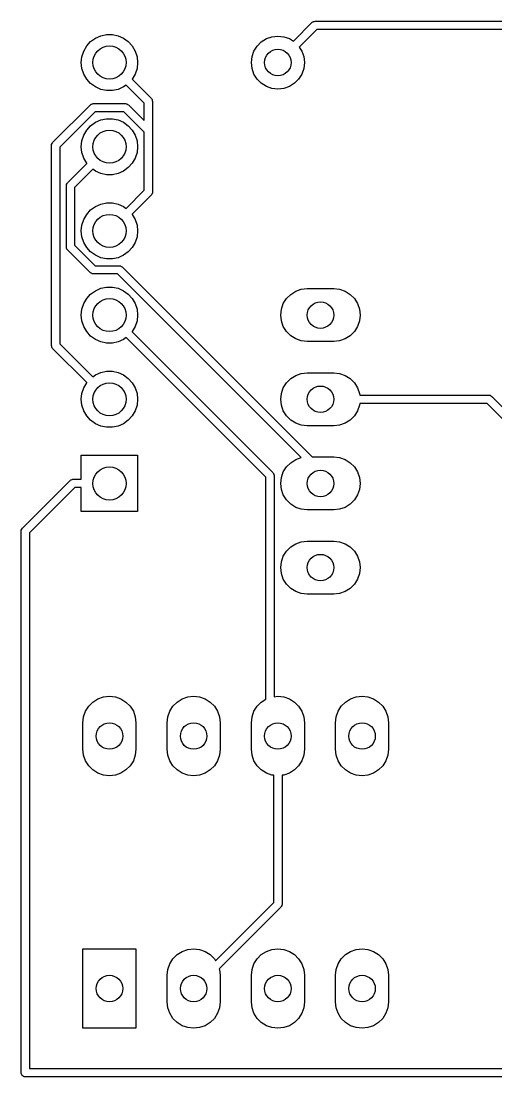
# Model space of a CAD drawing. Extents: x 129.4 to 162.7, y -119.5 to -87.6.
# Drawn here: x 129.41 to 143.74, y -119.5 to -87.65 of the extents above; entities that cross this region are included whole.
import ezdxf

# ---------------------------------------------------------------- set-up
doc = ezdxf.new("R2010")
doc.units = 0
doc.layers.add('BLACK', color=7, linetype='CONTINUOUS')

msp = doc.modelspace()

# ---------------------------------------------------------------- linework, layer by layer
at = {"layer": 'BLACK', "linetype": 'CONTINUOUS'}
for p, q in [((137.628022, -88.255201), (138.196611, -87.686612)), ((138.336777, -87.9), (137.804798, -88.431977)), ((138.196611, -87.686612), (138.214481, -87.673234)), ((138.214481, -87.673234), (138.21742, -87.669843)), ((138.21742, -87.669843), (138.220039, -87.669073)), ((138.220039, -87.669073), (138.225094, -87.66529)), ((138.225094, -87.66529), (138.255322, -87.658714)), ((138.255322, -87.658714), (138.285, -87.65)), ((138.285, -87.65), (148.735, -87.65)), ((148.683224, -87.9), (138.336777, -87.9)), ((131.511239, -88.268327), (131.655, -88.163878)), ((131.655, -88.163878), (131.817336, -88.091602)), ((131.817336, -88.091602), (131.991151, -88.054656)), ((131.991151, -88.054656), (132.168849, -88.054656)), ((132.168849, -88.054656), (132.342664, -88.091602)), ((132.342664, -88.091602), (132.505, -88.163878)), ((132.505, -88.163878), (132.648761, -88.268327)), ((136.661208, -88.274535), (136.812893, -88.179225)), ((136.812893, -88.179225), (136.981983, -88.120058)), ((136.981983, -88.120058), (137.16, -88.1)), ((137.16, -88.1), (137.338017, -88.120058)), ((137.338017, -88.120058), (137.507107, -88.179225)), ((137.507107, -88.179225), (137.628022, -88.255201)), ((131.248575, -88.723275), (131.303486, -88.554274)), ((131.303486, -88.554274), (131.392336, -88.400383)), ((131.392336, -88.400383), (131.511239, -88.268327)), ((132.648761, -88.268327), (132.767664, -88.400383)), ((132.767664, -88.400383), (132.856514, -88.554274)), ((132.856514, -88.554274), (132.911425, -88.723275)), ((136.380058, -88.721983), (136.439225, -88.552893)), ((136.439225, -88.552893), (136.534535, -88.401208)), ((136.534535, -88.401208), (136.661208, -88.274535)), ((137.804798, -88.431977), (137.880775, -88.552893)), ((137.880775, -88.552893), (137.939942, -88.721983)), ((131.23, -88.9), (131.248575, -88.723275)), ((132.911425, -88.723275), (132.93, -88.9)), ((136.36, -88.9), (136.380058, -88.721983)), ((137.939942, -88.721983), (137.96, -88.9)), ((131.248575, -89.076725), (131.23, -88.9)), ((131.303486, -89.245726), (131.248575, -89.076725)), ((132.911425, -89.076725), (132.856514, -89.245726)), ((132.93, -88.9), (132.911425, -89.076725)), ((136.380058, -89.078017), (136.36, -88.9)), ((136.439225, -89.247107), (136.380058, -89.078017)), ((137.939942, -89.078017), (137.880775, -89.247107)), ((137.96, -88.9), (137.939942, -89.078017)), ((131.392336, -89.399617), (131.303486, -89.245726)), ((131.511239, -89.531673), (131.392336, -89.399617)), ((132.767664, -89.399617), (132.762323, -89.405547)), ((132.762323, -89.405547), (133.343388, -89.986612)), ((132.856514, -89.245726), (132.767664, -89.399617)), ((136.534535, -89.398792), (136.439225, -89.247107)), ((136.661208, -89.525465), (136.534535, -89.398792)), ((137.785465, -89.398792), (137.658792, -89.525465)), ((137.880775, -89.247107), (137.785465, -89.398792)), ((131.655, -89.636122), (131.511239, -89.531673)), ((131.817336, -89.708398), (131.655, -89.636122)), ((131.991151, -89.745344), (131.817336, -89.708398)), ((132.168849, -89.745344), (131.991151, -89.745344)), ((132.342664, -89.708398), (132.168849, -89.745344)), ((132.505, -89.636122), (132.342664, -89.708398)), ((132.582811, -89.579587), (132.505, -89.636122)), ((133.13, -90.126776), (132.582811, -89.579587)), ((136.812893, -89.620775), (136.661208, -89.525465)), ((136.981983, -89.679942), (136.812893, -89.620775)), ((137.16, -89.7), (136.981983, -89.679942)), ((137.338017, -89.679942), (137.16, -89.7)), ((137.507107, -89.620775), (137.338017, -89.679942)), ((137.658792, -89.525465), (137.507107, -89.620775)), ((131.533393, -90.155289), (131.563628, -90.148711)), ((131.563628, -90.148711), (131.593299, -90.14)), ((131.593299, -90.14), (132.566701, -90.14)), ((132.566701, -90.14), (132.588794, -90.143176)), ((132.588794, -90.143176), (132.593272, -90.142856)), ((132.593272, -90.142856), (132.595668, -90.144164)), ((132.595668, -90.144164), (132.601918, -90.145063)), ((132.601918, -90.145063), (132.627945, -90.16179)), ((133.13, -90.651522), (133.13, -90.126776)), ((133.343388, -89.986612), (133.356764, -90.00448)), ((133.356764, -90.00448), (133.360157, -90.00742)), ((133.360157, -90.00742), (133.360926, -90.010039)), ((133.360926, -90.010039), (133.36471, -90.015094)), ((133.36471, -90.015094), (133.371285, -90.045322)), ((133.371285, -90.045322), (133.38, -90.075)), ((133.38, -90.075), (133.38, -92.805)), ((130.366612, -91.314911), (131.504911, -90.176612)), ((131.645075, -90.39), (130.58, -91.455075)), ((131.504911, -90.176612), (131.52278, -90.163233)), ((131.52278, -90.163233), (131.525719, -90.159843)), ((131.525719, -90.159843), (131.528336, -90.159074)), ((131.528336, -90.159074), (131.533393, -90.155289)), ((132.514925, -90.39), (131.645075, -90.39)), ((133.13, -91.005075), (132.514925, -90.39)), ((132.627945, -90.16179), (132.655089, -90.176612)), ((132.655089, -90.176612), (133.13, -90.651522)), ((131.511239, -90.808327), (131.655, -90.703878)), ((131.655, -90.703878), (131.817336, -90.631602)), ((131.817336, -90.631602), (131.991151, -90.594656)), ((131.991151, -90.594656), (132.168849, -90.594656)), ((132.168849, -90.594656), (132.342664, -90.631602)), ((132.342664, -90.631602), (132.505, -90.703878)), ((132.505, -90.703878), (132.648761, -90.808327)), ((131.248575, -91.263275), (131.303486, -91.094274)), ((131.303486, -91.094274), (131.392336, -90.940383)), ((131.392336, -90.940383), (131.511239, -90.808327)), ((132.648761, -90.808327), (132.767664, -90.940383)), ((132.767664, -90.940383), (132.856514, -91.094274)), ((132.856514, -91.094274), (132.911425, -91.263275)), ((133.13, -92.753224), (133.13, -91.005075)), ((130.33, -91.403299), (130.333176, -91.381205)), ((130.33, -97.435), (130.33, -91.403299)), ((130.332856, -91.376728), (130.334164, -91.374331)), ((130.333176, -91.381205), (130.332856, -91.376728)), ((130.334164, -91.374331), (130.335063, -91.368082)), ((130.335063, -91.368082), (130.35179, -91.342054)), ((130.35179, -91.342054), (130.366612, -91.314911)), ((131.23, -91.44), (131.248575, -91.263275)), ((132.911425, -91.263275), (132.93, -91.44)), ((130.58, -91.455075), (130.58, -97.383224)), ((131.248575, -91.616725), (131.23, -91.44)), ((131.303486, -91.785726), (131.248575, -91.616725)), ((132.911425, -91.616725), (132.856514, -91.785726)), ((132.93, -91.44), (132.911425, -91.616725)), ((130.816612, -92.526612), (131.397676, -91.945547)), ((131.392336, -91.939617), (131.303486, -91.785726)), ((131.397676, -91.945547), (131.392336, -91.939617)), ((132.767664, -91.939617), (132.648761, -92.071673)), ((132.856514, -91.785726), (132.767664, -91.939617)), ((131.577188, -92.119587), (131.03, -92.666776)), ((131.655, -92.176122), (131.577188, -92.119587)), ((131.817336, -92.248398), (131.655, -92.176122)), ((131.991151, -92.285344), (131.817336, -92.248398)), ((132.168849, -92.285344), (131.991151, -92.285344)), ((132.342664, -92.248398), (132.168849, -92.285344)), ((132.505, -92.176122), (132.342664, -92.248398)), ((132.648761, -92.071673), (132.505, -92.176122)), ((130.78, -92.615), (130.783176, -92.592906)), ((130.78, -94.466701), (130.78, -92.615)), ((130.782856, -92.588429), (130.784164, -92.586032)), ((130.783176, -92.592906), (130.782856, -92.588429)), ((130.784164, -92.586032), (130.785063, -92.579783)), ((130.785063, -92.579783), (130.80179, -92.553755)), ((130.80179, -92.553755), (130.816612, -92.526612)), ((131.03, -92.666776), (131.03, -94.414924)), ((132.582811, -93.300412), (133.13, -92.753224)), ((133.343388, -92.893388), (132.762323, -93.474452)), ((133.358209, -92.866244), (133.343388, -92.893388)), ((133.374937, -92.840217), (133.358209, -92.866244)), ((133.375835, -92.833967), (133.374937, -92.840217)), ((133.377144, -92.831571), (133.375835, -92.833967)), ((133.38, -92.805), (133.376823, -92.827093)), ((133.376823, -92.827093), (133.377144, -92.831571)), ((131.511239, -93.348327), (131.655, -93.243878)), ((131.655, -93.243878), (131.817336, -93.171602)), ((131.817336, -93.171602), (131.991151, -93.134656)), ((131.991151, -93.134656), (132.168849, -93.134656)), ((132.168849, -93.134656), (132.342664, -93.171602)), ((132.342664, -93.171602), (132.505, -93.243878)), ((132.505, -93.243878), (132.582811, -93.300412)), ((131.248575, -93.803275), (131.303486, -93.634274)), ((131.303486, -93.634274), (131.392336, -93.480383)), ((131.392336, -93.480383), (131.511239, -93.348327)), ((132.762323, -93.474452), (132.767664, -93.480383)), ((132.767664, -93.480383), (132.856514, -93.634274)), ((132.856514, -93.634274), (132.911425, -93.803275)), ((131.23, -93.98), (131.248575, -93.803275)), ((132.911425, -93.803275), (132.93, -93.98)), ((131.248575, -94.156725), (131.23, -93.98)), ((131.303486, -94.325726), (131.248575, -94.156725)), ((132.911425, -94.156725), (132.856514, -94.325726)), ((132.93, -93.98), (132.911425, -94.156725)), ((130.788714, -94.496378), (130.78, -94.466701)), ((130.79529, -94.526607), (130.788714, -94.496378)), ((130.799073, -94.531661), (130.79529, -94.526607)), ((130.799843, -94.534281), (130.799073, -94.531661)), ((130.803235, -94.53722), (130.799843, -94.534281)), ((130.816612, -94.555089), (130.803235, -94.53722)), ((131.504911, -95.243389), (130.816612, -94.555089)), ((131.03, -94.414924), (131.645076, -95.03)), ((131.392336, -94.479617), (131.303486, -94.325726)), ((131.511239, -94.611673), (131.392336, -94.479617)), ((132.767664, -94.479617), (132.648761, -94.611673)), ((132.856514, -94.325726), (132.767664, -94.479617)), ((131.655, -94.716122), (131.511239, -94.611673)), ((131.817336, -94.788398), (131.655, -94.716122)), ((131.991151, -94.825344), (131.817336, -94.788398)), ((132.168849, -94.825344), (131.991151, -94.825344)), ((132.342664, -94.788398), (132.168849, -94.825344)), ((132.505, -94.716122), (132.342664, -94.788398)), ((132.648761, -94.611673), (132.505, -94.716122)), ((131.532059, -95.258213), (131.504911, -95.243389)), ((131.645076, -95.03), (132.376701, -95.03)), ((132.376701, -95.03), (132.398794, -95.033176)), ((132.398794, -95.033176), (132.403272, -95.032856)), ((132.403272, -95.032856), (132.405668, -95.034164)), ((132.405668, -95.034164), (132.411918, -95.035063)), ((132.411918, -95.035063), (132.437945, -95.05179)), ((132.437945, -95.05179), (132.465089, -95.066612)), ((132.465089, -95.066612), (138.198478, -100.8)), ((131.558082, -95.274937), (131.532059, -95.258213)), ((131.564331, -95.275835), (131.558082, -95.274937)), ((131.566728, -95.277144), (131.564331, -95.275835)), ((131.571205, -95.276823), (131.566728, -95.277144)), ((131.593299, -95.28), (131.571205, -95.276823)), ((132.324925, -95.28), (131.593299, -95.28)), ((137.8655, -100.820576), (132.324925, -95.28)), ((131.511239, -95.888327), (131.655, -95.783878)), ((131.655, -95.783878), (131.817336, -95.711602)), ((131.817336, -95.711602), (131.991151, -95.674656)), ((131.991151, -95.674656), (132.168849, -95.674656)), ((132.168849, -95.674656), (132.342664, -95.711602)), ((132.342664, -95.711602), (132.505, -95.783878)), ((132.505, -95.783878), (132.648761, -95.888327)), ((137.546208, -95.894535), (137.697893, -95.799225)), ((137.697893, -95.799225), (137.866983, -95.740058)), ((137.866983, -95.740058), (138.045, -95.72)), ((138.045, -95.72), (138.845, -95.72)), ((138.845, -95.72), (139.023017, -95.740058)), ((139.023017, -95.740058), (139.192107, -95.799225)), ((139.192107, -95.799225), (139.343792, -95.894535)), ((131.248575, -96.343275), (131.303486, -96.174274)), ((131.303486, -96.174274), (131.392336, -96.020383)), ((131.392336, -96.020383), (131.511239, -95.888327)), ((132.648761, -95.888327), (132.767664, -96.020383)), ((132.767664, -96.020383), (132.856514, -96.174274)), ((132.856514, -96.174274), (132.911425, -96.343275)), ((137.265058, -96.341983), (137.324225, -96.172893)), ((137.324225, -96.172893), (137.419535, -96.021208)), ((137.419535, -96.021208), (137.546208, -95.894535)), ((139.343792, -95.894535), (139.470465, -96.021208)), ((139.470465, -96.021208), (139.565775, -96.172893)), ((139.565775, -96.172893), (139.624942, -96.341983)), ((131.23, -96.52), (131.248575, -96.343275)), ((131.248575, -96.696725), (131.23, -96.52)), ((132.911425, -96.343275), (132.93, -96.52)), ((132.93, -96.52), (132.911425, -96.696725)), ((137.245, -96.52), (137.265058, -96.341983)), ((137.265058, -96.698017), (137.245, -96.52)), ((139.624942, -96.341983), (139.645, -96.52)), ((139.645, -96.52), (139.624942, -96.698017)), ((131.303486, -96.865726), (131.248575, -96.696725)), ((132.911425, -96.696725), (132.856514, -96.865726)), ((137.324225, -96.867107), (137.265058, -96.698017)), ((139.624942, -96.698017), (139.565775, -96.867107)), ((131.392336, -97.019617), (131.303486, -96.865726)), ((131.511239, -97.151673), (131.392336, -97.019617)), ((131.655, -97.256122), (131.511239, -97.151673)), ((132.767664, -97.019617), (132.762323, -97.025547)), ((132.762323, -97.025547), (137.008389, -101.271612)), ((132.856514, -96.865726), (132.767664, -97.019617)), ((137.419535, -97.018792), (137.324225, -96.867107)), ((137.546208, -97.145465), (137.419535, -97.018792)), ((137.697893, -97.240775), (137.546208, -97.145465)), ((139.343792, -97.145465), (139.192107, -97.240775)), ((139.470465, -97.018792), (139.343792, -97.145465)), ((139.565775, -96.867107), (139.470465, -97.018792)), ((130.338714, -97.464677), (130.33, -97.435)), ((130.34529, -97.494906), (130.338714, -97.464677)), ((130.58, -97.383224), (131.577188, -98.380412)), ((131.817336, -97.328398), (131.655, -97.256122)), ((131.991151, -97.365344), (131.817336, -97.328398)), ((132.168849, -97.365344), (131.991151, -97.365344)), ((132.342664, -97.328398), (132.168849, -97.365344)), ((132.505, -97.256122), (132.342664, -97.328398)), ((132.582811, -97.199588), (132.505, -97.256122)), ((136.795, -101.411776), (132.582811, -97.199588)), ((137.866983, -97.299942), (137.697893, -97.240775)), ((138.045, -97.32), (137.866983, -97.299942)), ((138.845, -97.32), (138.045, -97.32)), ((139.023017, -97.299942), (138.845, -97.32)), ((139.192107, -97.240775), (139.023017, -97.299942)), ((130.349073, -97.49996), (130.34529, -97.494906)), ((130.349843, -97.50258), (130.349073, -97.49996)), ((130.353235, -97.505519), (130.349843, -97.50258)), ((130.366612, -97.523388), (130.353235, -97.505519)), ((131.397676, -98.554452), (130.366612, -97.523388)), ((131.577188, -98.380412), (131.655, -98.323878)), ((131.655, -98.323878), (131.817336, -98.251602)), ((131.817336, -98.251602), (131.991151, -98.214656)), ((131.991151, -98.214656), (132.168849, -98.214656)), ((132.168849, -98.214656), (132.342664, -98.251602)), ((132.342664, -98.251602), (132.505, -98.323878)), ((132.505, -98.323878), (132.648761, -98.428327)), ((132.648761, -98.428327), (132.767664, -98.560383)), ((137.546208, -98.434535), (137.697893, -98.339225)), ((137.697893, -98.339225), (137.866983, -98.280058)), ((137.866983, -98.280058), (138.045, -98.26)), ((138.045, -98.26), (138.845, -98.26)), ((138.845, -98.26), (139.023017, -98.280058)), ((139.023017, -98.280058), (139.192107, -98.339225)), ((139.192107, -98.339225), (139.343792, -98.434535)), ((131.248575, -98.883275), (131.303486, -98.714274)), ((131.303486, -98.714274), (131.392336, -98.560383)), ((131.392336, -98.560383), (131.397676, -98.554452)), ((132.767664, -98.560383), (132.856514, -98.714274)), ((132.856514, -98.714274), (132.911425, -98.883275)), ((137.265058, -98.881983), (137.324225, -98.712893)), ((137.324225, -98.712893), (137.419535, -98.561208)), ((137.419535, -98.561208), (137.546208, -98.434535)), ((139.343792, -98.434535), (139.470465, -98.561208)), ((139.470465, -98.561208), (139.565775, -98.712893)), ((139.565775, -98.712893), (139.624942, -98.881983)), ((131.23, -99.06), (131.248575, -98.883275)), ((131.248575, -99.236725), (131.23, -99.06)), ((132.911425, -98.883275), (132.93, -99.06)), ((132.93, -99.06), (132.911425, -99.236725)), ((137.245, -99.06), (137.265058, -98.881983)), ((137.265058, -99.238017), (137.245, -99.06)), ((139.624942, -98.881983), (139.630916, -98.935)), ((139.630916, -98.935), (143.525, -98.935)), ((143.525, -98.935), (143.547093, -98.938176)), ((143.547093, -98.938176), (143.551571, -98.937856)), ((143.551571, -98.937856), (143.553967, -98.939164)), ((143.553967, -98.939164), (143.560217, -98.940063)), ((143.560217, -98.940063), (143.586244, -98.95679)), ((143.586244, -98.95679), (143.613388, -98.971612)), ((143.613388, -98.971612), (145.468353, -100.826576)), ((131.303486, -99.405726), (131.248575, -99.236725)), ((132.911425, -99.236725), (132.856514, -99.405726)), ((137.324225, -99.407107), (137.265058, -99.238017)), ((139.624942, -99.238017), (139.565775, -99.407107)), ((139.630916, -99.185), (139.624942, -99.238017)), ((143.473224, -99.185), (139.630916, -99.185)), ((145.225501, -100.937278), (143.473224, -99.185)), ((131.392336, -99.559617), (131.303486, -99.405726)), ((131.511239, -99.691673), (131.392336, -99.559617)), ((131.655, -99.796122), (131.511239, -99.691673)), ((132.648761, -99.691673), (132.505, -99.796122)), ((132.767664, -99.559617), (132.648761, -99.691673)), ((132.856514, -99.405726), (132.767664, -99.559617)), ((137.419535, -99.558792), (137.324225, -99.407107)), ((137.546208, -99.685465), (137.419535, -99.558792)), ((137.697893, -99.780775), (137.546208, -99.685465)), ((139.343792, -99.685465), (139.192107, -99.780775)), ((139.470465, -99.558792), (139.343792, -99.685465)), ((139.565775, -99.407107), (139.470465, -99.558792)), ((131.817336, -99.868398), (131.655, -99.796122)), ((131.991151, -99.905344), (131.817336, -99.868398)), ((132.168849, -99.905344), (131.991151, -99.905344)), ((132.342664, -99.868398), (132.168849, -99.905344)), ((132.505, -99.796122), (132.342664, -99.868398)), ((137.866983, -99.839942), (137.697893, -99.780775)), ((138.045, -99.86), (137.866983, -99.839942)), ((138.845, -99.86), (138.045, -99.86)), ((139.023017, -99.839942), (138.845, -99.86)), ((139.192107, -99.780775), (139.023017, -99.839942)), ((131.23, -101.475), (131.23, -100.75)), ((131.23, -100.75), (132.93, -100.75)), ((132.93, -100.75), (132.93, -102.45)), ((137.419535, -101.101208), (137.546208, -100.974535)), ((137.546208, -100.974535), (137.697893, -100.879225)), ((137.697893, -100.879225), (137.8655, -100.820576)), ((138.198478, -100.8), (138.845, -100.8)), ((138.845, -100.8), (139.023017, -100.820058)), ((139.023017, -100.820058), (139.192107, -100.879225)), ((139.192107, -100.879225), (139.343792, -100.974535)), ((139.343792, -100.974535), (139.470465, -101.101208)), ((137.008389, -101.271612), (137.021767, -101.289482)), ((137.021767, -101.289482), (137.025157, -101.29242)), ((137.025157, -101.29242), (137.025925, -101.295037)), ((137.025925, -101.295037), (137.029711, -101.300094)), ((137.265058, -101.421983), (137.324225, -101.252893)), ((137.324225, -101.252893), (137.419535, -101.101208)), ((139.470465, -101.101208), (139.565775, -101.252893)), ((139.565775, -101.252893), (139.624942, -101.421983)), ((129.451612, -102.951612), (130.891612, -101.511611)), ((130.891612, -101.511611), (130.909482, -101.498232)), ((130.909482, -101.498232), (130.91242, -101.494843)), ((130.91242, -101.494843), (130.915037, -101.494074)), ((130.915037, -101.494074), (130.920094, -101.490289)), ((130.920094, -101.490289), (130.950328, -101.483712)), ((130.950328, -101.483712), (130.98, -101.475)), ((130.98, -101.475), (131.23, -101.475)), ((136.795, -108.110467), (136.795, -101.411776)), ((137.029711, -101.300094), (137.036287, -101.330328)), ((137.036287, -101.330328), (137.045, -101.36)), ((137.045, -101.36), (137.045, -108.032957)), ((137.245, -101.6), (137.265058, -101.421983)), ((137.265058, -101.778017), (137.245, -101.6)), ((139.624942, -101.421983), (139.645, -101.6)), ((139.645, -101.6), (139.624942, -101.778017)), ((131.031777, -101.725), (129.665, -103.091776)), ((131.23, -101.725), (131.031777, -101.725)), ((131.23, -102.45), (131.23, -101.725)), ((137.324225, -101.947107), (137.265058, -101.778017)), ((139.624942, -101.778017), (139.565775, -101.947107)), ((137.419535, -102.098792), (137.324225, -101.947107)), ((137.546208, -102.225465), (137.419535, -102.098792)), ((137.697893, -102.320775), (137.546208, -102.225465)), ((139.343792, -102.225465), (139.192107, -102.320775)), ((139.470465, -102.098792), (139.343792, -102.225465)), ((139.565775, -101.947107), (139.470465, -102.098792)), ((132.93, -102.45), (131.23, -102.45)), ((137.866983, -102.379942), (137.697893, -102.320775)), ((138.045, -102.4), (137.866983, -102.379942)), ((138.845, -102.4), (138.045, -102.4)), ((139.023017, -102.379942), (138.845, -102.4)), ((139.192107, -102.320775), (139.023017, -102.379942)), ((129.415, -103.04), (129.418176, -103.017906)), ((129.415, -119.38), (129.415, -103.04)), ((129.417856, -103.013429), (129.419164, -103.011032)), ((129.418176, -103.017906), (129.417856, -103.013429)), ((129.419164, -103.011032), (129.420063, -103.004783)), ((129.420063, -103.004783), (129.43679, -102.978755)), ((129.43679, -102.978755), (129.451612, -102.951612)), ((129.665, -103.091776), (129.665, -119.255)), ((137.419535, -103.641208), (137.546208, -103.514535)), ((137.546208, -103.514535), (137.697893, -103.419225)), ((137.697893, -103.419225), (137.866983, -103.360058)), ((137.866983, -103.360058), (138.045, -103.34)), ((138.045, -103.34), (138.845, -103.34)), ((138.845, -103.34), (139.023017, -103.360058)), ((139.023017, -103.360058), (139.192107, -103.419225)), ((139.192107, -103.419225), (139.343792, -103.514535)), ((139.343792, -103.514535), (139.470465, -103.641208)), ((137.265058, -103.961983), (137.324225, -103.792893)), ((137.324225, -103.792893), (137.419535, -103.641208)), ((139.470465, -103.641208), (139.565775, -103.792893)), ((139.565775, -103.792893), (139.624942, -103.961983)), ((137.245, -104.14), (137.265058, -103.961983)), ((137.265058, -104.318017), (137.245, -104.14)), ((139.624942, -103.961983), (139.645, -104.14)), ((139.645, -104.14), (139.624942, -104.318017)), ((137.324225, -104.487107), (137.265058, -104.318017)), ((139.624942, -104.318017), (139.565775, -104.487107)), ((137.419535, -104.638792), (137.324225, -104.487107)), ((137.546208, -104.765465), (137.419535, -104.638792)), ((137.697893, -104.860775), (137.546208, -104.765465)), ((139.343792, -104.765465), (139.192107, -104.860775)), ((139.470465, -104.638792), (139.343792, -104.765465)), ((139.565775, -104.487107), (139.470465, -104.638792)), ((137.866983, -104.919942), (137.697893, -104.860775)), ((138.045, -104.94), (137.866983, -104.919942)), ((138.845, -104.94), (138.045, -104.94)), ((139.023017, -104.919942), (138.845, -104.94)), ((139.192107, -104.860775), (139.023017, -104.919942)), ((131.454535, -108.321208), (131.581208, -108.194535)), ((131.581208, -108.194535), (131.732893, -108.099225)), ((131.732893, -108.099225), (131.901983, -108.040058)), ((131.901983, -108.040058), (132.08, -108.02)), ((132.08, -108.02), (132.258017, -108.040058)), ((132.258017, -108.040058), (132.427107, -108.099225)), ((132.427107, -108.099225), (132.578792, -108.194535)), ((132.578792, -108.194535), (132.705465, -108.321208)), ((133.994535, -108.321208), (134.121208, -108.194535)), ((134.121208, -108.194535), (134.272893, -108.099225)), ((134.272893, -108.099225), (134.441983, -108.040058)), ((134.441983, -108.040058), (134.62, -108.02)), ((134.62, -108.02), (134.798017, -108.040058)), ((134.798017, -108.040058), (134.967107, -108.099225)), ((134.967107, -108.099225), (135.118792, -108.194535)), ((135.118792, -108.194535), (135.245465, -108.321208)), ((136.534535, -108.321208), (136.661208, -108.194535)), ((136.661208, -108.194535), (136.795, -108.110467)), ((137.045, -108.032957), (137.16, -108.02)), ((137.16, -108.02), (137.338017, -108.040058)), ((137.338017, -108.040058), (137.507107, -108.099225)), ((137.507107, -108.099225), (137.658792, -108.194535)), ((137.658792, -108.194535), (137.785465, -108.321208)), ((139.074535, -108.321208), (139.201208, -108.194535)), ((139.201208, -108.194535), (139.352893, -108.099225)), ((139.352893, -108.099225), (139.521983, -108.040058)), ((139.521983, -108.040058), (139.7, -108.02)), ((139.7, -108.02), (139.878017, -108.040058)), ((139.878017, -108.040058), (140.047107, -108.099225)), ((140.047107, -108.099225), (140.198792, -108.194535)), ((140.198792, -108.194535), (140.325465, -108.321208)), ((131.300058, -108.641983), (131.359225, -108.472893)), ((131.359225, -108.472893), (131.454535, -108.321208)), ((132.705465, -108.321208), (132.800775, -108.472893)), ((132.800775, -108.472893), (132.859942, -108.641983)), ((133.840058, -108.641983), (133.899225, -108.472893)), ((133.899225, -108.472893), (133.994535, -108.321208)), ((135.245465, -108.321208), (135.340775, -108.472893)), ((135.340775, -108.472893), (135.399942, -108.641983)), ((136.380058, -108.641983), (136.439225, -108.472893)), ((136.439225, -108.472893), (136.534535, -108.321208)), ((137.785465, -108.321208), (137.880775, -108.472893)), ((137.880775, -108.472893), (137.939942, -108.641983)), ((138.920058, -108.641983), (138.979225, -108.472893)), ((138.979225, -108.472893), (139.074535, -108.321208)), ((140.325465, -108.321208), (140.420775, -108.472893)), ((140.420775, -108.472893), (140.479942, -108.641983)), ((131.28, -108.82), (131.300058, -108.641983)), ((131.28, -109.62), (131.28, -108.82)), ((132.859942, -108.641983), (132.88, -108.82)), ((132.88, -108.82), (132.88, -109.62)), ((133.82, -108.82), (133.840058, -108.641983)), ((133.82, -109.62), (133.82, -108.82)), ((135.399942, -108.641983), (135.42, -108.82)), ((135.42, -108.82), (135.42, -109.62)), ((136.36, -108.82), (136.380058, -108.641983)), ((136.36, -109.62), (136.36, -108.82)), ((137.939942, -108.641983), (137.96, -108.82)), ((137.96, -108.82), (137.96, -109.62)), ((138.9, -108.82), (138.920058, -108.641983)), ((138.9, -109.62), (138.9, -108.82)), ((140.479942, -108.641983), (140.5, -108.82)), ((140.5, -108.82), (140.5, -109.62)), ((131.300058, -109.798017), (131.28, -109.62)), ((131.359225, -109.967107), (131.300058, -109.798017)), ((132.859942, -109.798017), (132.800775, -109.967107)), ((132.88, -109.62), (132.859942, -109.798017)), ((133.840058, -109.798017), (133.82, -109.62)), ((133.899225, -109.967107), (133.840058, -109.798017)), ((135.399942, -109.798017), (135.340775, -109.967107)), ((135.42, -109.62), (135.399942, -109.798017)), ((136.380058, -109.798017), (136.36, -109.62)), ((136.439225, -109.967107), (136.380058, -109.798017)), ((137.939942, -109.798017), (137.880775, -109.967107)), ((137.96, -109.62), (137.939942, -109.798017)), ((138.920058, -109.798017), (138.9, -109.62)), ((138.979225, -109.967107), (138.920058, -109.798017)), ((140.479942, -109.798017), (140.420775, -109.967107)), ((140.5, -109.62), (140.479942, -109.798017)), ((131.454535, -110.118792), (131.359225, -109.967107)), ((131.581208, -110.245465), (131.454535, -110.118792)), ((132.705465, -110.118792), (132.578792, -110.245465)), ((132.800775, -109.967107), (132.705465, -110.118792)), ((133.994535, -110.118792), (133.899225, -109.967107)), ((134.121208, -110.245465), (133.994535, -110.118792)), ((135.245465, -110.118792), (135.118792, -110.245465)), ((135.340775, -109.967107), (135.245465, -110.118792)), ((136.534535, -110.118792), (136.439225, -109.967107)), ((136.661208, -110.245465), (136.534535, -110.118792)), ((137.785465, -110.118792), (137.658792, -110.245465)), ((137.880775, -109.967107), (137.785465, -110.118792)), ((139.074535, -110.118792), (138.979225, -109.967107)), ((139.201208, -110.245465), (139.074535, -110.118792)), ((140.325465, -110.118792), (140.198792, -110.245465)), ((140.420775, -109.967107), (140.325465, -110.118792)), ((131.732893, -110.340775), (131.581208, -110.245465)), ((131.901983, -110.399942), (131.732893, -110.340775)), ((132.08, -110.42), (131.901983, -110.399942)), ((132.258017, -110.399942), (132.08, -110.42)), ((132.427107, -110.340775), (132.258017, -110.399942)), ((132.578792, -110.245465), (132.427107, -110.340775)), ((134.272893, -110.340775), (134.121208, -110.245465)), ((134.441983, -110.399942), (134.272893, -110.340775)), ((134.62, -110.42), (134.441983, -110.399942)), ((134.798017, -110.399942), (134.62, -110.42)), ((134.967107, -110.340775), (134.798017, -110.399942)), ((135.118792, -110.245465), (134.967107, -110.340775)), ((136.812893, -110.340775), (136.661208, -110.245465)), ((136.981983, -110.399942), (136.812893, -110.340775)), ((137.035, -110.405915), (136.981983, -110.399942)), ((137.035, -114.248223), (137.035, -110.405915)), ((137.338017, -110.399942), (137.285, -110.405915)), ((137.285, -110.405915), (137.285, -114.3)), ((137.507107, -110.340775), (137.338017, -110.399942)), ((137.658792, -110.245465), (137.507107, -110.340775)), ((139.352893, -110.340775), (139.201208, -110.245465)), ((139.521983, -110.399942), (139.352893, -110.340775)), ((139.7, -110.42), (139.521983, -110.399942)), ((139.878017, -110.399942), (139.7, -110.42)), ((140.047107, -110.340775), (139.878017, -110.399942)), ((140.198792, -110.245465), (140.047107, -110.340775)), ((135.282721, -116.000501), (137.035, -114.248223)), ((137.279937, -114.335217), (137.263208, -114.361246)), ((137.280835, -114.328964), (137.279937, -114.335217)), ((137.282143, -114.326571), (137.280835, -114.328964)), ((137.285, -114.3), (137.281823, -114.322098)), ((137.281823, -114.322098), (137.282143, -114.326571)), ((137.248388, -114.388389), (135.393423, -116.243353)), ((137.263208, -114.361246), (137.248388, -114.388389)), ((131.28, -118.04), (131.28, -115.64)), ((131.28, -115.64), (132.88, -115.64)), ((132.88, -115.64), (132.88, -118.04)), ((133.899225, -116.092893), (133.994535, -115.941208)), ((133.994535, -115.941208), (134.121208, -115.814535)), ((134.121208, -115.814535), (134.272893, -115.719225)), ((134.272893, -115.719225), (134.441983, -115.660058)), ((134.441983, -115.660058), (134.62, -115.64)), ((134.62, -115.64), (134.798017, -115.660058)), ((134.798017, -115.660058), (134.967107, -115.719225)), ((134.967107, -115.719225), (135.118792, -115.814535)), ((135.118792, -115.814535), (135.245465, -115.941208)), ((135.245465, -115.941208), (135.282721, -116.000501)), ((136.439225, -116.092893), (136.534535, -115.941208)), ((136.534535, -115.941208), (136.661208, -115.814535)), ((136.661208, -115.814535), (136.812893, -115.719225)), ((136.812893, -115.719225), (136.981983, -115.660058)), ((136.981983, -115.660058), (137.16, -115.64)), ((137.16, -115.64), (137.338017, -115.660058)), ((137.338017, -115.660058), (137.507107, -115.719225)), ((137.507107, -115.719225), (137.658792, -115.814535)), ((137.658792, -115.814535), (137.785465, -115.941208)), ((137.785465, -115.941208), (137.880775, -116.092893)), ((138.979225, -116.092893), (139.074535, -115.941208)), ((139.074535, -115.941208), (139.201208, -115.814535)), ((139.201208, -115.814535), (139.352893, -115.719225)), ((139.352893, -115.719225), (139.521983, -115.660058)), ((139.521983, -115.660058), (139.7, -115.64)), ((139.7, -115.64), (139.878017, -115.660058)), ((139.878017, -115.660058), (140.047107, -115.719225)), ((140.047107, -115.719225), (140.198792, -115.814535)), ((140.198792, -115.814535), (140.325465, -115.941208)), ((140.325465, -115.941208), (140.420775, -116.092893)), ((133.82, -116.44), (133.840058, -116.261983)), ((133.840058, -116.261983), (133.899225, -116.092893)), ((135.393423, -116.243353), (135.399942, -116.261983)), ((135.399942, -116.261983), (135.42, -116.44)), ((136.36, -116.44), (136.380058, -116.261983)), ((136.380058, -116.261983), (136.439225, -116.092893)), ((137.880775, -116.092893), (137.939942, -116.261983)), ((137.939942, -116.261983), (137.96, -116.44)), ((138.9, -116.44), (138.920058, -116.261983)), ((138.920058, -116.261983), (138.979225, -116.092893)), ((140.420775, -116.092893), (140.479942, -116.261983)), ((140.479942, -116.261983), (140.5, -116.44)), ((133.82, -117.24), (133.82, -116.44)), ((135.42, -116.44), (135.42, -117.24)), ((136.36, -117.24), (136.36, -116.44)), ((137.96, -116.44), (137.96, -117.24)), ((138.9, -117.24), (138.9, -116.44)), ((140.5, -116.44), (140.5, -117.24)), ((133.840058, -117.418017), (133.82, -117.24)), ((133.899225, -117.587107), (133.840058, -117.418017)), ((135.399942, -117.418017), (135.340775, -117.587107)), ((135.42, -117.24), (135.399942, -117.418017)), ((136.380058, -117.418017), (136.36, -117.24)), ((136.439225, -117.587107), (136.380058, -117.418017)), ((137.939942, -117.418017), (137.880775, -117.587107)), ((137.96, -117.24), (137.939942, -117.418017)), ((138.920058, -117.418017), (138.9, -117.24)), ((138.979225, -117.587107), (138.920058, -117.418017)), ((140.479942, -117.418017), (140.420775, -117.587107)), ((140.5, -117.24), (140.479942, -117.418017)), ((133.994535, -117.738792), (133.899225, -117.587107)), ((134.121208, -117.865465), (133.994535, -117.738792)), ((135.245465, -117.738792), (135.118792, -117.865465)), ((135.340775, -117.587107), (135.245465, -117.738792)), ((136.534535, -117.738792), (136.439225, -117.587107)), ((136.661208, -117.865465), (136.534535, -117.738792)), ((137.785465, -117.738792), (137.658792, -117.865465)), ((137.880775, -117.587107), (137.785465, -117.738792)), ((139.074535, -117.738792), (138.979225, -117.587107)), ((139.201208, -117.865465), (139.074535, -117.738792)), ((140.325465, -117.738792), (140.198792, -117.865465)), ((140.420775, -117.587107), (140.325465, -117.738792)), ((132.88, -118.04), (131.28, -118.04)), ((134.272893, -117.960775), (134.121208, -117.865465)), ((134.441983, -118.019942), (134.272893, -117.960775)), ((134.62, -118.04), (134.441983, -118.019942)), ((134.798017, -118.019942), (134.62, -118.04)), ((134.967107, -117.960775), (134.798017, -118.019942)), ((135.118792, -117.865465), (134.967107, -117.960775)), ((136.812893, -117.960775), (136.661208, -117.865465)), ((136.981983, -118.019942), (136.812893, -117.960775)), ((137.16, -118.04), (136.981983, -118.019942)), ((137.338017, -118.019942), (137.16, -118.04)), ((137.507107, -117.960775), (137.338017, -118.019942)), ((137.658792, -117.865465), (137.507107, -117.960775)), ((139.352893, -117.960775), (139.201208, -117.865465)), ((139.521983, -118.019942), (139.352893, -117.960775)), ((139.7, -118.04), (139.521983, -118.019942)), ((139.878017, -118.019942), (139.7, -118.04)), ((140.047107, -117.960775), (139.878017, -118.019942)), ((140.198792, -117.865465), (140.047107, -117.960775)), ((129.41757, -119.388755), (129.415, -119.38)), ((129.416272, -119.397789), (129.41757, -119.388755)), ((129.427338, -119.422021), (129.416272, -119.397789)), ((129.434843, -119.44758), (129.427338, -119.422021)), ((129.441739, -119.453555), (129.434843, -119.44758)), ((129.445531, -119.461858), (129.441739, -119.453555)), ((129.665, -119.255), (161.238224, -119.255)), ((129.467943, -119.476261), (129.445531, -119.461858)), ((129.488073, -119.493704), (129.467943, -119.476261)), ((129.497105, -119.495002), (129.488073, -119.493704)), ((129.504783, -119.499937), (129.497105, -119.495002)), ((129.54, -119.505), (129.504783, -119.499937)), ((161.29, -119.505), (129.54, -119.505))]:
    msp.add_line(p, q, dxfattribs=at)
at = {"layer": 'BLACK'}
for centre, radius in [((132.08, -88.9), 0.5), ((137.16, -88.9), 0.4), ((132.08, -91.44), 0.5), ((132.08, -93.98), 0.5), ((132.08, -96.52), 0.5), ((138.445, -96.52), 0.4), ((132.08, -99.06), 0.5), ((138.445, -99.06), 0.4), ((132.08, -101.6), 0.5), ((138.445, -101.6), 0.4), ((138.445, -104.14), 0.4), ((132.08, -109.22), 0.4), ((134.62, -109.22), 0.4), ((137.16, -109.22), 0.4), ((139.7, -109.22), 0.4), ((132.08, -116.84), 0.4), ((134.62, -116.84), 0.4), ((137.16, -116.84), 0.4), ((139.7, -116.84), 0.4)]:
    msp.add_circle(centre, radius, dxfattribs=at)

doc.saveas('drawing.dxf')
